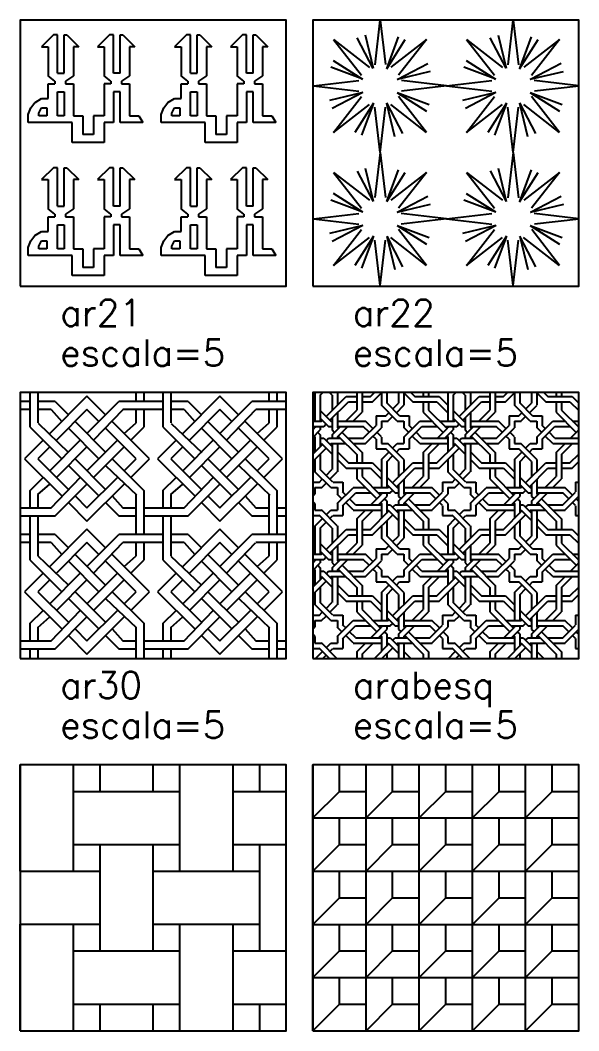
# Model space of a CAD drawing. Header units: inches. Extents: x -1 to 462, y -162 to 137.
# Drawn here: x 22 to 43, y 28 to 66 of the extents above; entities that cross this region are included whole.
import ezdxf

# ---------------------------------------------------------------- set-up
doc = ezdxf.new("R2010")
doc.units = ezdxf.units.IN
doc.header["$MEASUREMENT"] = 0
for name, color, linetype in [('HATCH', 7, 'Continuous'), ('RECTANGLE', 7, 'Continuous'), ('TEXT', 5, 'Continuous')]:
    doc.layers.add(name, color=color, linetype=linetype)
doc.styles.add('nr', font='simplex.shx')

msp = doc.modelspace()

# ---------------------------------------------------------------- hatches: boundary and pattern name
at = {"layer": 'HATCH'}
h = msp.add_hatch(dxfattribs=at)
h.set_pattern_fill('AR21', color=256, scale=5, style=0, pattern_type=2)
h.set_pattern_definition([(0, (23.4, 58.3), (5, 5), [0.25, -4.75]), (90, (23.4, 57.4), (-5, 5), [0.9, -4.1]), (180, (23.65, 57.4), (-5, -5), [0.25, -4.75]), (270, (23.65, 58.3), (5, -5), [0.9, -4.1]), (0, (23.05, 58.6), (5, 5), [0.25, -4.75]), (90, (23.05, 58.05), (-5, 5), [0.55, -4.45]), (90, (22.3, 57.15), (-5, 5), [0.3, -4.7]), (180, (23.95, 57.15), (-5, -5), [1.65, -3.35]), (90, (23.95, 56.4), (-5, 5), [0.75, -4.25]), (270, (23.3, 58.7), (5, -5), [0.1, -4.9]), (0, (23.65, 60.45), (5, 5), [0.1, -4.9]), (270, (23.05, 60), (5, -5), [1.1, -3.9]), (0, (22.8, 60), (5, 5), [0.25, -4.75]), (180, (23.4, 60.45), (-5, -5), [0.15, -4.85]), (90, (23.4, 59), (-5, 5), [1.45, -3.55]), (0, (23.4, 59), (5, 5), [0.25, -4.75]), (90, (23.65, 59), (-5, 5), [1.45, -3.55]), (180, (24.2, 60), (-5, -5), [0.2, -4.8]), (270, (24, 60), (5, -5), [1.1, -3.9]), (270, (23.7, 58.7), (5, -5), [0.1, -4.9]), (0, (23.7, 58.6), (5, 5), [0.3, -4.7]), (270, (24, 58.6), (5, -5), [1.2, -3.8]), (0, (24, 57.4), (5, 5), [0.35, -4.65]), (270, (24.35, 57.4), (5, -5), [0.7, -4.3]), (180, (25.15, 56.4), (-5, -5), [1.2, -3.8]), (270, (25.15, 57.15), (5, -5), [0.75, -4.25]), (180, (25.5, 57.15), (-5, -5), [0.35, -4.65]), (270, (25.5, 58.3), (5, -5), [1.15, -3.85]), (180, (25.75, 58.3), (-5, -5), [0.25, -4.75]), (90, (25.75, 57.15), (-5, 5), [1.15, -3.85]), (180, (26.6, 57.15), (-5, -5), [0.85, -4.15]), (300.964, (26.45, 57.4), (10.00001, -14.99999), [0.29155, -28.8632]), (90, (25.75, 59), (-5, 5), [1.45, -3.55]), (0, (25.75, 60.45), (5, 5), [0.1, -4.9]), (180, (26.3, 60), (-5, -5), [0.2, -4.8]), (270, (26.1, 60), (5, -5), [1.1, -3.9]), (270, (25.8, 58.7), (5, -5), [0.1, -4.9]), (0, (25.8, 58.6), (5, 5), [0.3, -4.7]), (270, (26.1, 58.6), (5, -5), [1.2, -3.8]), (0, (26.1, 57.4), (5, 5), [0.35, -4.65]), (180, (24.75, 56.7), (-5, -5), [0.4, -4.6]), (270, (24.75, 57.4), (5, -5), [0.7, -4.3]), (180, (25.15, 57.4), (-5, -5), [0.4, -4.6]), (270, (25.15, 58.6), (5, -5), [1.2, -3.8]), (180, (25.4, 58.6), (-5, -5), [0.25, -4.75]), (270, (25.4, 58.7), (5, -5), [0.1, -4.9]), (270, (25.15, 60), (5, -5), [1.1, -3.9]), (0, (24.9, 60), (5, 5), [0.25, -4.75]), (180, (25.5, 60.45), (-5, -5), [0.15, -4.85]), (90, (25.5, 59), (-5, 5), [1.45, -3.55]), (180, (25.75, 59), (-5, -5), [0.25, -4.75]), (180, (25.5, 60.45), (-5, -5), [0.15, -4.85]), (0, (25.75, 60.45), (5, 5), [0.1, -4.9]), (180, (23.4, 60.45), (-5, -5), [0.15, -4.85]), (0, (23.65, 60.45), (5, 5), [0.1, -4.9]), (90, (22.3, 57.15), (-5, 5), [0.3, -4.7]), (225, (23.25, 60.45), (-6e-16, -5), [0.6364, -6.4347]), (315, (23.75, 60.45), (5, -1e-15), [0.6364, -6.4347]), (225, (25.35, 60.45), (-6e-16, -5), [0.6364, -6.4347]), (315, (25.85, 60.45), (5, -1e-15), [0.6364, -6.4347]), (213.69, (26.1, 58.9), (-5, -5), [0.3606, -17.6672]), (141.34, (25.4, 58.7), (-20, 14.999995), [0.32016, -31.69546]), (213.69, (24, 58.9), (-5, -5), [0.36055, -17.6672]), (141.34, (23.3, 58.7), (-20, 14.999995), [0.32016, -31.69546]), (0, (22.3, 57.45), (5, 5), [0, -5]), (68.199, (22.3, 57.45), (5, 15), [0.26926, -26.65657]), (90, (22.7, 57.4), (-5, 5), [0.1, -4.9]), (63.435, (22.7, 57.5), (2e-06, 5), [0.1118, -11.0685]), (63.435, (22.75, 57.6), (2e-06, 5), [0.1118, -11.0685]), (0, (22.8, 57.7), (5, 5), [0.1, -4.9]), (0, (22.9, 57.7), (5, 5), [0.1, -4.9]), (0, (22.3, 57.45), (5, 5), [0, -5]), (270, (23, 57.7), (5, -5), [0.3, -4.7]), (90, (22.7, 57.4), (-5, 5), [0.05, -4.95]), (180, (23, 57.4), (-5, -5), [0.3, -4.7]), (53.13, (22.4, 57.7), (10, 15), [0.25, -24.75]), (30.964, (22.55, 57.9), (14.99999, 10.00001), [0.29155, -28.8632]), (0, (22.8, 58.05), (5, 5), [0.25, -4.75])])
h.paths.add_polyline_path([(22, 56), (32, 56), (32, 66), (22, 66)])
h = msp.add_hatch(dxfattribs=at)
h.set_pattern_fill('AR22', color=256, scale=5, style=0, pattern_type=2)
h.set_pattern_definition([(283.4957, (35.75, 57.85), (4.9999858, -20.0000027), [1.2855, -127.2641]), (297.5528, (35.75, 57.85), (54.9999784, -105.0000122), [1.29711, -128.4141]), (83.2902, (35.5, 56), (4.9999694, 45.000005), [1.71172, -83.8745]), (96.7098, (35.5, 56), (-4.999976, 40.0000026), [1.71172, -83.8745]), (249.444, (35.25, 57.85), (-4.99999, -15.000004), [1.2816, -41.4384]), (237.5288, (35.25, 57.85), (-25.000007, -39.999994), [1.30384, -63.8882]), (37.875, (33.75, 56.75), (24.999995, 20.00001), [1.71026, -55.2985]), (52.125, (33.75, 56.75), (15.000006, 19.999997), [1.71026, -55.2985]), (207.5528, (34.85, 58.25), (-105.0000122, -54.9999784), [1.29711, -128.4141]), (193.4957, (34.85, 58.25), (-20.0000027, -4.9999858), [1.2855, -127.2641]), (353.2902, (33, 58.5), (45.000005, -4.9999694), [1.71172, -83.8745]), (6.7098, (33, 58.5), (40.0000026, 4.999976), [1.71172, -83.8745]), (159.444, (34.85, 58.75), (-15.000004, 4.99999), [1.2816, -41.4384]), (147.529, (34.85, 58.75), (-39.999994, 25.000007), [1.30384, -63.8882]), (307.875, (33.75, 60.25), (20.00001, -24.999995), [1.71026, -55.2985]), (322.125, (33.75, 60.25), (19.999997, -15.000006), [1.71026, -55.2985]), (117.5528, (35.25, 59.15), (-54.9999784, 105.0000122), [1.29711, -128.4141]), (103.4957, (35.25, 59.15), (-4.9999858, 20.0000027), [1.2855, -127.2641]), (263.2902, (35.5, 61), (-4.999969, -45.000005), [1.71172, -83.8745]), (276.7098, (35.5, 61), (4.999976, -40.000003), [1.71172, -83.8745]), (69.444, (35.75, 59.15), (4.99999, 15.000004), [1.2816, -41.4384]), (57.529, (35.75, 59.15), (25.000007, 39.999994), [1.30384, -63.8882]), (217.875, (37.25, 60.25), (-24.999995, -20.00001), [1.71026, -55.2985]), (232.125, (37.25, 60.25), (-15.000006, -19.999997), [1.71026, -55.2985]), (27.5528, (36.15, 58.75), (105.0000122, 54.9999784), [1.29711, -128.4141]), (13.4957, (36.15, 58.75), (20.0000027, 4.9999858), [1.2855, -127.2641]), (173.2902, (38, 58.5), (-45.000005, 4.999969), [1.71172, -83.8745]), (186.7098, (38, 58.5), (-40.000003, -4.999976), [1.71172, -83.8745]), (339.444, (36.15, 58.25), (15.000004, -4.99999), [1.2816, -41.4384]), (327.529, (36.15, 58.25), (39.999994, -25.000007), [1.30384, -63.8882]), (127.875, (37.25, 56.75), (-20.00001, 24.999995), [1.71026, -55.2985]), (142.125, (37.25, 56.75), (-19.999997, 15.000006), [1.71026, -55.2985])])
h.paths.add_polyline_path([(33, 56), (43, 56), (43, 66), (33, 66)])
h = msp.add_hatch(dxfattribs=at)
h.set_pattern_fill('AR30', color=256, scale=5, style=0, pattern_type=2)
h.set_pattern_definition([(315, (24.05, 45.9), (5, -1e-15), [1.6263, -5.4447]), (315, (23.8, 45.65), (5, -1e-15), [1.6263, -5.4447]), (225, (22.85, 45.2), (-6e-16, -5), [0.99, -6.0811]), (225, (23.1, 44.95), (-6e-16, -5), [0.6364, -6.4347]), (45, (26.15, 43.8), (0, 5), [0.99, -6.0811]), (45, (25.9, 44.05), (0, 5), [0.6364, -6.4347]), (315, (25.2, 42.85), (5, -1e-15), [0.7071, -6.364]), (311.6335, (25.45, 43.1), (4.999994, -5.000004), [0.60208, -59.6059]), (46.273, (24.75, 45.2), (105.000057, 109.9999427), [1.59139, -157.54692]), (45, (24.5, 45.45), (0, 5), [1.697, -5.374]), (45, (23.35, 43.8), (0, 5), [1.6263, -5.4447]), (45, (23.1, 44.05), (0, 5), [1.6263, -5.4447]), (315, (23.8, 44.25), (5, -1e-15), [1.6263, -5.4447]), (315, (24.05, 44.5), (5, -1e-15), [1.6263, -5.4447]), (135, (24.95, 45.9), (-5, 0), [0.6364, -6.4347]), (135, (25.2, 46.15), (-5, 0), [0.99, -6.0811]), (45, (26.15, 45.2), (0, 5), [0.7071, -6.364]), (41.6335, (25.9, 45.45), (5.000004, 4.999994), [0.60208, -59.6059]), (316.273, (25.2, 44.25), (109.9999427, -105.000057), [1.59139, -157.54692]), (315, (25.45, 44.5), (5, -1e-15), [1.697, -5.374]), (45, (24.75, 43.8), (0, 5), [1.6263, -5.4447]), (45, (24.5, 44.05), (0, 5), [1.6263, -5.4447]), (315, (23.8, 42.85), (5, -1e-15), [0.99, -6.0811]), (315, (24.05, 43.1), (5, -1e-15), [0.6364, -6.4347]), (270, (22.35, 42.35), (5, -5), [0.35, -4.65]), (270, (22.65, 42.35), (5, -5), [0.35, -4.65]), (0, (26.65, 42.35), (5, 5), [0.35, -4.65]), (0, (26.65, 42.65), (5, 5), [0.35, -4.65]), (90, (26.35, 46.65), (-5, 5), [0.35, -4.65]), (90, (26.65, 46.65), (-5, 5), [0.35, -4.65]), (180, (22.35, 46.65), (-5, -5), [0.35, -4.65]), (180, (22.35, 46.35), (-5, -5), [0.35, -4.65]), (180, (23.15, 46.35), (-5, -5), [0.5, -4.5]), (0, (25.85, 42.65), (5, 5), [0.5, -4.5]), (270, (22.65, 43.15), (5, -5), [0.5, -4.5]), (90, (26.35, 45.85), (-5, 5), [0.5, -4.5]), (135, (26.85, 44.5), (-5, 0), [1.9799, -5.0912]), (45, (24.5, 42.15), (0, 5), [1.9799, -5.0912]), (315, (22.15, 44.5), (5, -1e-15), [1.9799, -5.0912]), (225, (24.5, 46.85), (-6e-16, -5), [1.9799, -5.0912]), (135, (26.35, 44.5), (-5, 0), [1.6263, -5.4447]), (45, (24.5, 42.65), (0, 5), [1.6263, -5.4447]), (315, (22.65, 44.5), (5, -1e-15), [1.6263, -5.4447]), (225, (24.5, 46.35), (-6e-16, -5), [1.6263, -5.4447]), (90, (26.65, 45.7), (-5, 5), [0.65, -4.35]), (0, (25.7, 42.35), (5, 5), [0.65, -4.35]), (270, (22.35, 43.3), (5, -5), [0.65, -4.35]), (180, (23.3, 46.65), (-5, -5), [0.65, -4.35]), (180, (27, 46.35), (-5, -5), [1.15, -3.85]), (180, (27, 46.65), (-5, -5), [1.3, -3.7]), (270, (22.65, 47), (5, -5), [1.15, -3.85]), (270, (22.35, 47), (5, -5), [1.3, -3.7]), (0, (22, 42.65), (5, 5), [1.15, -3.85]), (0, (22, 42.35), (5, 5), [1.3, -3.7]), (90, (26.35, 42), (-5, 5), [1.15, -3.85]), (90, (26.65, 42), (-5, 5), [1.3, -3.7]), (315, (22.35, 45.7), (5, -1e-15), [1.697, -5.374]), (316.273, (22.65, 45.85), (109.9999427, -105.000057), [1.59139, -157.54692]), (315, (23.3, 46.65), (5, -1e-15), [0.7071, -6.364]), (311.6335, (23.15, 46.35), (4.999994, -5.000004), [0.60208, -59.6059]), (45, (23.3, 42.35), (0, 5), [1.697, -5.374]), (45, (22.35, 43.3), (0, 5), [0.7071, -6.364]), (46.273, (23.15, 42.65), (105.000057, 109.9999427), [1.59139, -157.54692]), (41.6335, (22.65, 43.15), (5.000004, 4.999994), [0.60208, -59.6059])])
h.paths.add_polyline_path([(22, 42), (32, 42), (32, 52), (22, 52)])
h = msp.add_hatch(dxfattribs=at)
h.set_pattern_fill('ARABESQ', color=256, scale=5, style=0, pattern_type=2)
h.set_pattern_definition([(0, (-43.908, 113.222), (2.5, 2.5), [0.13006, -0.2, 0.97612, -3.69382]), (0, (-40.3981, 113.222), (2.5, 2.5), [0.57929, -0.282845, 0.444045, -3.69382]), (0, (-43.8253, 113.422), (2.5, 2.5), [0.047215, -0.2, 1.05896, -3.693825]), (0, (-40.481, 113.422), (2.5, 2.5), [0.46213, -0.282845, 0.561205, -3.69382]), (0, (-41.922, 113.422), (2.5, 2.5), [0.247055, -0.349935, 0.247055, -4.155955]), (0, (-42.122, 113.622), (2.5, 2.5), [0.364215, -0.51562, 0.364215, -3.75595]), (0, (-43.164, 114.15), (2.5, 2.5), [0.31399, -0.2, 0.39683, -1.506335, 0.91082, -1.672025]), (0, (-43.2468, 114.35), (2.5, 2.5), [0.39683, -0.2, 0.31399, -1.67202, 0.91082, -1.50634]), (0, (-43.7422, 114.878), (2.5, 2.5), [0.364215, -3.75595, 0.364215, -0.51562]), (0, (-43.825, 115.078), (2.5, 2.5), [0.247055, -4.15595, 0.247055, -0.34994]), (0, (-42.981, 115.078), (2.5, 2.5), [1.05, -0.208965, 0.047215, -3.69382]), (0, (-41.3252, 115.078), (2.5, 2.5), [0.561205, -0.282845, 0.46213, -3.69382]), (0, (-42.8981, 115.278), (2.5, 2.5), [0.97612, -0.2, 0.13006, -3.69382]), (0, (-41.408, 115.278), (2.5, 2.5), [0.444045, -0.282845, 0.57929, -3.69382]), (270, (-43.778, 117.908), (2.5, -2.5), [0.13006, -0.2, 0.97612, -3.69382]), (270, (-43.778, 114.3981), (2.5, -2.5), [0.57929, -0.282845, 0.444045, -3.69382]), (270, (-43.578, 117.8252), (2.5, -2.5), [0.047215, -0.2, 1.05896, -3.693825]), (270, (-43.578, 114.481), (2.5, -2.5), [0.46213, -0.282845, 0.561205, -3.69382]), (270, (-43.578, 115.922), (2.5, -2.5), [0.247055, -0.349935, 0.247055, -4.155955]), (270, (-43.378, 116.122), (2.5, -2.5), [0.364215, -0.51562, 0.364215, -3.75595]), (270, (-42.85, 117.164), (2.5, -2.5), [0.31399, -0.2, 0.39683, -1.506335, 0.91082, -1.672025]), (270, (-42.65, 117.2468), (2.5, -2.5), [0.39683, -0.2, 0.31399, -1.67202, 0.91082, -1.50634]), (270, (-42.122, 117.7422), (2.5, -2.5), [0.364215, -3.75595, 0.364215, -0.51562]), (270, (-41.922, 117.825), (2.5, -2.5), [0.247055, -4.15595, 0.247055, -0.34994]), (270, (-41.922, 116.981), (2.5, -2.5), [1.05, -0.208965, 0.047215, -3.69382]), (270, (-41.922, 115.3252), (2.5, -2.5), [0.561205, -0.282845, 0.46213, -3.69382]), (270, (-41.722, 116.8981), (2.5, -2.5), [0.97612, -0.2, 0.13006, -3.69382]), (270, (-41.722, 115.408), (2.5, -2.5), [0.444045, -0.282845, 0.57929, -3.69382]), (45, (-43.578, 112.8252), (3e-16, 5), [0.561205, -0.282845, 0.46831, -2.223175]), (45, (-42.253, 114.15), (3e-16, 5), [1.06514, -0.2, 0.047215, -2.223175]), (45, (-43.778, 112.908), (3e-16, 5), [0.444045, -0.282845, 0.58547, -2.223175]), (45, (-42.336, 114.35), (3e-16, 5), [0.9823, -0.2, 0.13006, -2.223175]), (45, (-41.722, 111.898), (3e-16, 5), [0.31395, -0.2, 0.1646, -0.51505, 0.67855, -1.66325]), (45, (-41.922, 111.981), (3e-16, 5), [0.3968, -0.2, 0.2474, -0.34935, 0.84425, -1.4976]), (45, (-42.519, 112.578), (3e-16, 5), [0.84425, -0.34935, 0.2474, -0.2, 0.3968, -1.4976]), (45, (-42.602, 112.778), (3e-16, 5), [0.67855, -0.51505, 0.1646, -0.2, 0.31395, -1.66325]), (45, (-44.092, 113.222), (3e-16, 5), [0.13006, -0.2, 0.9823, -2.223175]), (45, (-42.65, 114.664), (3e-16, 5), [0.585465, -0.282845, 0.444045, -2.223175]), (45, (-44.1748, 113.422), (3e-16, 5), [0.047215, -0.2, 1.06514, -2.223175]), (45, (-42.85, 114.747), (3e-16, 5), [0.46831, -0.282845, 0.561205, -2.223175]), (315, (-44.1748, 112.578), (5, 3e-16), [0.561205, -0.282845, 0.46831, -2.223175]), (315, (-42.85, 111.253), (5, 3e-16), [1.06514, -0.2, 0.047215, -2.223175]), (315, (-44.092, 112.778), (5, 3e-16), [0.444045, -0.282845, 0.58547, -2.223175]), (315, (-42.65, 111.336), (5, 3e-16), [0.9823, -0.2, 0.13006, -2.223175]), (135, (-42.898, 115.278), (-5, 6e-16), [0.31395, -0.2, 0.1646, -0.51505, 0.67855, -1.66325]), (135, (-42.981, 115.078), (-5, 6e-16), [0.3968, -0.2, 0.2474, -0.34935, 0.84425, -1.4976]), (135, (-43.578, 114.481), (-5, 6e-16), [0.84425, -0.34935, 0.2474, -0.2, 0.3968, -1.4976]), (135, (-43.778, 114.398), (-5, 6e-16), [0.67855, -0.51505, 0.1646, -0.2, 0.31395, -1.66325]), (315, (-43.778, 113.092), (5, 3e-16), [0.13006, -0.2, 0.9823, -2.223175]), (315, (-42.336, 111.65), (5, 3e-16), [0.585465, -0.282845, 0.444045, -2.223175]), (315, (-43.578, 113.1748), (5, 3e-16), [0.047215, -0.2, 1.06514, -2.223175]), (315, (-42.253, 111.85), (5, 3e-16), [0.46831, -0.282845, 0.561205, -2.223175])])
h.paths.add_polyline_path([(33, 42), (43, 42), (43, 52), (33, 52)])
h = msp.add_hatch(dxfattribs=at)
h.set_pattern_fill('AR-TILE07', color=256, scale=0.5, style=0, pattern_type=2)
h.set_pattern_definition([(90, (22, 28), (-6, 4e-16), [4, -2]), (90, (24, 28), (-6, 4e-16), [4, -2]), (0, (21, 26), (0, 6), [4, -2]), (0, (21, 28), (0, 6), [4, -2]), (90, (25, 31), (-6, 4e-16), [4, -2]), (90, (27, 31), (-6, 4e-16), [4, -2]), (0, (24, 29), (0, 6), [4, -2]), (0, (24, 31), (0, 6), [4, -2])])
h.paths.add_polyline_path([(22, 28), (32, 28), (32, 38), (22, 38)])
h = msp.add_hatch(dxfattribs=at)
h.set_pattern_fill('AR-TILE08', color=256, scale=2, style=0, pattern_type=2)
h.set_pattern_definition([(0, (33, 28), (2, 2), [2]), (90, (33, 28), (-2, 2), [2]), (0, (34, 29), (2, 2), [1, -1]), (90, (34, 29), (-2, 2), [1, -1]), (45, (33, 28), (2e-16, 2), [1.41421, -1.41421])])
h.paths.add_polyline_path([(33, 28), (43, 28), (43, 38), (33, 38)])

# ---------------------------------------------------------------- linework, layer by layer
at = {"layer": 'RECTANGLE'}
for points in [[(22, 56), (32, 56), (32, 66), (22, 66)], [(33, 56), (43, 56), (43, 66), (33, 66)], [(22, 42), (32, 42), (32, 52), (22, 52)], [(33, 42), (43, 42), (43, 52), (33, 52)], [(22, 28), (32, 28), (32, 38), (22, 38)], [(33, 28), (43, 28), (43, 38), (33, 38)]]:
    msp.add_lwpolyline(points, close=True, dxfattribs=at)

# ---------------------------------------------------------------- texts
at = {"layer": 'TEXT', "style": 'nr'}
for s, p in [('ar21', (23.5, 54.5)), ('ar22', (34.5, 54.5)), ('escala=5', (23.5, 53)), ('escala=5', (34.5, 53)), ('ar30', (23.5, 40.5)), ('arabesq', (34.5, 40.5)), ('escala=5', (23.5, 39)), ('escala=5', (34.5, 39))]:
    msp.add_text(s, height=1, dxfattribs=at).set_placement(p)

doc.saveas('drawing.dxf')
